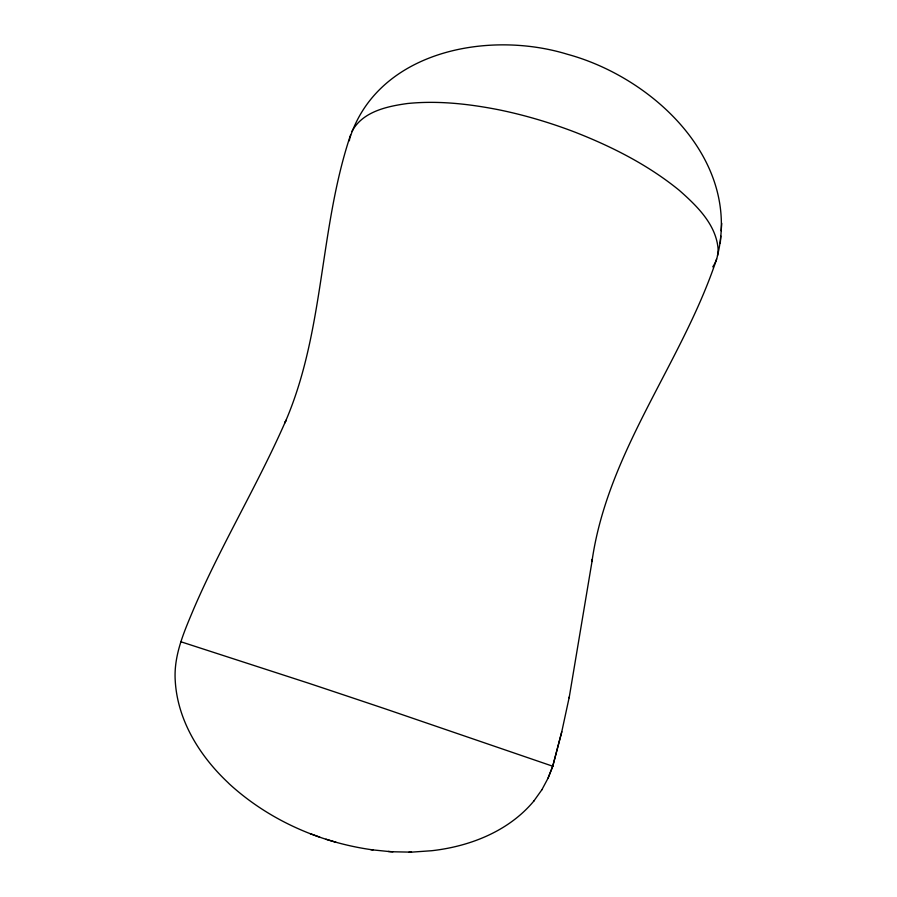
<?xml version="1.0" encoding="UTF-8"?>
<svg xmlns="http://www.w3.org/2000/svg" width="897" height="897" viewBox="0 0 897 897"><rect width="100%" height="100%" fill="white"/><g stroke="black" fill="none" stroke-linecap="round" stroke-linejoin="round"><path stroke-width="1.35" d="M717.51 255.634C741.012 159.789 652.792 77.478 567.532 54.313C488.809 30.038 378.108 50.568 349.718 138.418A232.11 82.659 17.9 0 0 349.382 140.751M720.246 243.435L720.829 236.034M721.166 230.753L721.749 223.308M541.844 789.82L548.089 778.125L552.698 766.386L561.657 732.266L569.292 696.924L592.401 559.134L591.964 561.511C607.605 451 682.236 362.792 716.658 258.975M569.068 697.888L569.292 696.924M561.791 731.705L552.698 766.386L548.045 778.148M350.592 134.92C319.063 228.657 324.804 331.498 284.876 422.891L286.008 420.245C258.067 484.223 221.626 544.131 193.987 608.267C184.311 631.365 173.48 655.236 175.251 680.935C177.539 720.426 199.728 755.969 227.939 782.543L229.262 783.866C268.808 820.082 320.016 842.642 372.961 849.908M351.904 131.5C362.489 111.564 387.067 106.317 407.574 103.503C437.983 100.442 468.626 103.873 498.497 109.726A180.364 65.324 18.5 0 1 575.358 132.308C612.382 146.828 648.352 165.115 679.287 190.343C696.655 205.671 715.705 223.97 718.06 248.334A230.989 81.896 19.1 0 1 712.745 266.858M370.876 849.694L390.89 851.735L411.499 852.15L431.76 850.715C469.961 846.409 508.722 831.25 533.816 801.077L534.029 800.763M533.816 801.077L541.956 789.652M409.077 852.083L411.499 852.15M392.908 851.78L388.166 851.444M335.949 842.238L325.981 839.222M319.724 837.125L310.171 833.638M180.97 641.792L308.624 683.211A183.145 1.144 18.5 0 1 385.867 709.056L550.893 765.59A234.465 1.435 18.5 0 1 552.507 766.386"/></g></svg>
